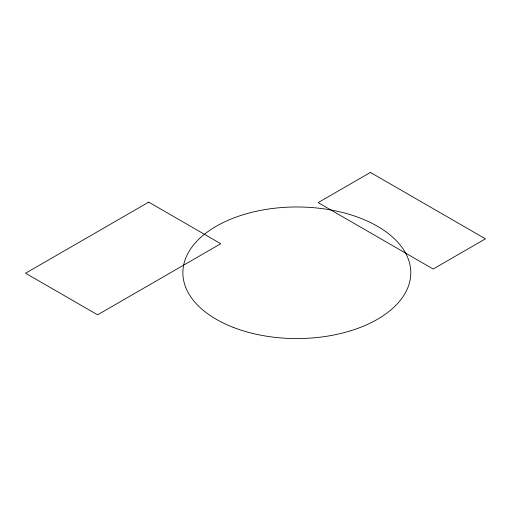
<?xml version="1.0" encoding="UTF-8"?>
<svg xmlns="http://www.w3.org/2000/svg" width="511" height="511" viewBox="0 0 511 511"><rect width="100%" height="100%" fill="white"/><g stroke="black" fill="none" stroke-linecap="round" stroke-linejoin="round"><path stroke-width="0.77" d="M148.714 202.132L25.55 273.238L97.588 314.827L220.752 243.721L148.714 202.132M370.418 172.431L318.136 202.618L433.162 269.035L485.45 238.848L370.418 172.431M233.329 327.404A113.959 65.798 0 0 0 410.537 277.211A113.959 65.798 0 0 0 246.641 213.7A113.959 65.798 0 0 0 233.329 327.404"/></g></svg>
